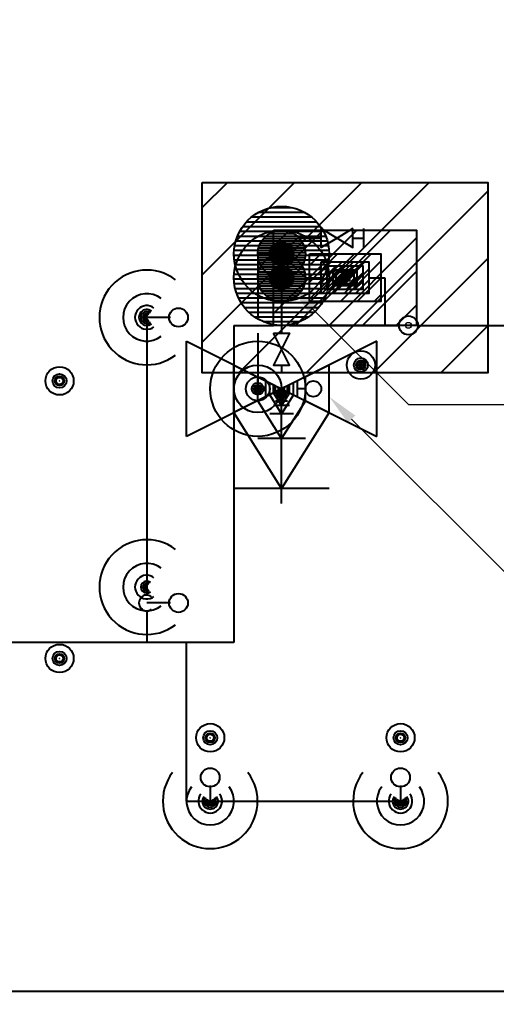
# Model space of a CAD drawing. Extents: x -22136 to 18501, y -126 to 776.
# Drawn here: x -580.2 to -339.6, y 211.7 to 702 of the extents above; entities that cross this region are included whole.
import ezdxf
from ezdxf import colors
from ezdxf.entities.mleader import LeaderData, LeaderLine
from ezdxf.math import Vec2, Vec3

# ---------------------------------------------------------------- set-up
doc = ezdxf.new("R2010")
doc.units = 0
doc.header["$LTSCALE"] = 48
doc.header["$MEASUREMENT"] = 0
for name, color, linetype in [('F-DRNP-N', 6, 'Continuous'), ('F-DRNP-N @ 1 (1)', 6, 'Continuous'), ('F-DRNP-N @ 1 (2)', 6, 'Continuous'), ('F-DRNP-N @ 12', 6, 'Continuous'), ('F-DRNP-N @ 128', 6, 'Continuous'), ('F-DRNP-N @ 16', 6, 'Continuous'), ('F-DRNP-N @ 192', 6, 'Continuous'), ('F-DRNP-N @ 2', 6, 'Continuous'), ('F-DRNP-N @ 24', 6, 'Continuous'), ('F-DRNP-N @ 384', 6, 'Continuous'), ('F-DRNP-N @ 4', 6, 'Continuous'), ('F-DRNP-N @ 48', 6, 'Continuous'), ('F-DRNP-N @ 64', 6, 'Continuous'), ('F-DRNP-N @ 768', 6, 'Continuous'), ('F-DRNP-N @ 8', 6, 'Continuous'), ('F-DRNP-N @ 96', 6, 'Continuous'), ('F-FP-N', 2, 'Continuous'), ('F-FP-N @ 1 (1)', 2, 'Continuous'), ('F-FP-N @ 1 (2)', 2, 'Continuous'), ('F-FP-N @ 12', 2, 'Continuous'), ('F-FP-N @ 128', 2, 'Continuous'), ('F-FP-N @ 16', 2, 'Continuous'), ('F-FP-N @ 192', 2, 'Continuous'), ('F-FP-N @ 2', 2, 'Continuous'), ('F-FP-N @ 24', 2, 'Continuous'), ('F-FP-N @ 384', 2, 'Continuous'), ('F-FP-N @ 4', 2, 'Continuous'), ('F-FP-N @ 48', 2, 'Continuous'), ('F-FP-N @ 64', 2, 'Continuous'), ('F-FP-N @ 768', 2, 'Continuous'), ('F-FP-N @ 8', 2, 'Continuous'), ('F-FP-N @ 96', 2, 'Continuous'), ('F-SPRK-HEAD-N', 2, 'Continuous'), ('F-SPRK-HEAD-N @ 1 (1)', 2, 'Continuous'), ('F-SPRK-HEAD-N @ 1 (2)', 2, 'Continuous'), ('F-SPRK-HEAD-N @ 128', 2, 'Continuous'), ('F-SPRK-HEAD-N @ 192', 2, 'Continuous'), ('F-SPRK-HEAD-N @ 48', 2, 'Continuous'), ('F-SPRK-HEAD-N @ 64', 2, 'Continuous'), ('F-SPRK-HEAD-N @ 96', 2, 'Continuous'), ('F-SPRN-N', 1, 'Continuous'), ('F-SPRN-N @ 1 (1)', 1, 'Continuous'), ('F-SPRN-N @ 1 (2)', 1, 'Continuous'), ('F-SPRN-N @ 12', 1, 'Continuous'), ('F-SPRN-N @ 128', 1, 'Continuous'), ('F-SPRN-N @ 16', 1, 'Continuous'), ('F-SPRN-N @ 192', 1, 'Continuous'), ('F-SPRN-N @ 2', 1, 'Continuous'), ('F-SPRN-N @ 24', 1, 'Continuous'), ('F-SPRN-N @ 384', 1, 'Continuous'), ('F-SPRN-N @ 4', 1, 'Continuous'), ('F-SPRN-N @ 48', 1, 'Continuous'), ('F-SPRN-N @ 64', 1, 'Continuous'), ('F-SPRN-N @ 768', 1, 'Continuous'), ('F-SPRN-N @ 8', 1, 'Continuous'), ('F-SPRN-N @ 96', 1, 'Continuous')]:
    doc.layers.add(name, color=color, linetype=linetype)
doc.layers.add('G-ANNO-TEXT', color=70, linetype='Continuous', lineweight=0)
doc.styles.add('Arial', font='arial.ttf')

# ---------------------------------------------------------------- blocks, each defined once
blk = doc.blocks.new('*U5')
blk.add_circle((0, 0), 0.03125)
blk = doc.blocks.new('*U642')
at = {"layer": 'F-FP-N @ 1 (1)'}
blk.add_blockref('*U5', (-448, 583.74), dxfattribs=at)
at = {"layer": 'F-FP-N @ 1 (2)'}
blk.add_blockref('*U5', (-448, 583.74), dxfattribs=at)
at = {"layer": 'F-FP-N @ 12', "xscale": 12, "yscale": 12, "zscale": 12}
blk.add_blockref('*U5', (-448, 583.74), dxfattribs=at)
at = {"layer": 'F-FP-N @ 128', "xscale": 128, "yscale": 128, "zscale": 128}
blk.add_blockref('*U5', (-448, 583.74), dxfattribs=at)
at = {"layer": 'F-FP-N @ 16', "xscale": 16, "yscale": 16, "zscale": 16}
blk.add_blockref('*U5', (-448, 583.74), dxfattribs=at)
at = {"layer": 'F-FP-N @ 192', "xscale": 192, "yscale": 192, "zscale": 192}
blk.add_blockref('*U5', (-448, 583.74), dxfattribs=at)
at = {"layer": 'F-FP-N @ 2', "xscale": 2, "yscale": 2, "zscale": 2}
blk.add_blockref('*U5', (-448, 583.74), dxfattribs=at)
at = {"layer": 'F-FP-N @ 24', "xscale": 24, "yscale": 24, "zscale": 24}
blk.add_blockref('*U5', (-448, 583.74), dxfattribs=at)
at = {"layer": 'F-FP-N @ 384', "xscale": 384, "yscale": 384, "zscale": 384}
blk.add_blockref('*U5', (-448, 583.74), dxfattribs=at)
at = {"layer": 'F-FP-N @ 4', "xscale": 4, "yscale": 4, "zscale": 4}
blk.add_blockref('*U5', (-448, 583.74), dxfattribs=at)
at = {"layer": 'F-FP-N @ 48', "xscale": 48, "yscale": 48, "zscale": 48}
blk.add_blockref('*U5', (-448, 583.74), dxfattribs=at)
at = {"layer": 'F-FP-N @ 64', "xscale": 64, "yscale": 64, "zscale": 64}
blk.add_blockref('*U5', (-448, 583.74), dxfattribs=at)
at = {"layer": 'F-FP-N @ 768', "xscale": 768, "yscale": 768, "zscale": 768}
blk.add_blockref('*U5', (-448, 583.74), dxfattribs=at)
at = {"layer": 'F-FP-N @ 8', "xscale": 8, "yscale": 8, "zscale": 8}
blk.add_blockref('*U5', (-448, 583.74), dxfattribs=at)
at = {"layer": 'F-FP-N @ 96', "xscale": 96, "yscale": 96, "zscale": 96}
blk.add_blockref('*U5', (-448, 583.74), dxfattribs=at)
blk = doc.blocks.new('*U643')
at = {"layer": 'F-DRNP-N @ 1 (1)'}
blk.add_blockref('*U5', (-448, 571.74), dxfattribs=at)
at = {"layer": 'F-DRNP-N @ 1 (2)'}
blk.add_blockref('*U5', (-448, 571.74), dxfattribs=at)
at = {"layer": 'F-DRNP-N @ 12', "xscale": 12, "yscale": 12, "zscale": 12}
blk.add_blockref('*U5', (-448, 571.74), dxfattribs=at)
at = {"layer": 'F-DRNP-N @ 128', "xscale": 128, "yscale": 128, "zscale": 128}
blk.add_blockref('*U5', (-448, 571.74), dxfattribs=at)
at = {"layer": 'F-DRNP-N @ 16', "xscale": 16, "yscale": 16, "zscale": 16}
blk.add_blockref('*U5', (-448, 571.74), dxfattribs=at)
at = {"layer": 'F-DRNP-N @ 192', "xscale": 192, "yscale": 192, "zscale": 192}
blk.add_blockref('*U5', (-448, 571.74), dxfattribs=at)
at = {"layer": 'F-DRNP-N @ 2', "xscale": 2, "yscale": 2, "zscale": 2}
blk.add_blockref('*U5', (-448, 571.74), dxfattribs=at)
at = {"layer": 'F-DRNP-N @ 24', "xscale": 24, "yscale": 24, "zscale": 24}
blk.add_blockref('*U5', (-448, 571.74), dxfattribs=at)
at = {"layer": 'F-DRNP-N @ 384', "xscale": 384, "yscale": 384, "zscale": 384}
blk.add_blockref('*U5', (-448, 571.74), dxfattribs=at)
at = {"layer": 'F-DRNP-N @ 4', "xscale": 4, "yscale": 4, "zscale": 4}
blk.add_blockref('*U5', (-448, 571.74), dxfattribs=at)
at = {"layer": 'F-DRNP-N @ 48', "xscale": 48, "yscale": 48, "zscale": 48}
blk.add_blockref('*U5', (-448, 571.74), dxfattribs=at)
at = {"layer": 'F-DRNP-N @ 64', "xscale": 64, "yscale": 64, "zscale": 64}
blk.add_blockref('*U5', (-448, 571.74), dxfattribs=at)
at = {"layer": 'F-DRNP-N @ 768', "xscale": 768, "yscale": 768, "zscale": 768}
blk.add_blockref('*U5', (-448, 571.74), dxfattribs=at)
at = {"layer": 'F-DRNP-N @ 8', "xscale": 8, "yscale": 8, "zscale": 8}
blk.add_blockref('*U5', (-448, 571.74), dxfattribs=at)
at = {"layer": 'F-DRNP-N @ 96', "xscale": 96, "yscale": 96, "zscale": 96}
blk.add_blockref('*U5', (-448, 571.74), dxfattribs=at)
blk = doc.blocks.new('*U7')
at = {"color": 0}
for p, q in [((0.1049, -0.0375), (0.1049, 0.0375)), ((0.0625, 0), (0.1049, 0))]:
    blk.add_line(p, q, dxfattribs=at)
for points in [[(-0.0625, 0.0375), (0, 0), (-0.0625, -0.0375)], [(0.0625, 0.0375), (0, 0), (0.0625, -0.0375)]]:
    blk.add_lwpolyline(points, close=True, dxfattribs=at)
blk = doc.blocks.new('*U8')
h = blk.add_hatch()
h.set_pattern_fill('ANSI31', color=256, scale=0.25)
h.set_pattern_definition([(45, (-0.016827, -0.005125), (-0.022097, 0.022097), [])])
h.paths.add_polyline_path([(0.09375, 0.0625), (-0.09375, 0.0625), (-0.09375, -0.0625), (0.09375, -0.0625)])
blk.add_lwpolyline([(-0.09375, 0.0625), (0.09375, 0.0625), (0.09375, -0.0625), (-0.09375, -0.0625)], close=True)
blk = doc.blocks.new('*U645')
at = {"layer": 'F-FP-N @ 1 (1)'}
blk.add_blockref('*U8', (-416, 571.74), dxfattribs=at)
at = {"layer": 'F-FP-N @ 1 (2)'}
blk.add_blockref('*U8', (-416, 571.74), dxfattribs=at)
at = {"layer": 'F-FP-N @ 12', "xscale": 12, "yscale": 12, "zscale": 12}
blk.add_blockref('*U8', (-416, 571.74), dxfattribs=at)
at = {"layer": 'F-FP-N @ 128', "xscale": 128, "yscale": 128, "zscale": 128}
blk.add_blockref('*U8', (-416, 571.74), dxfattribs=at)
at = {"layer": 'F-FP-N @ 16', "xscale": 16, "yscale": 16, "zscale": 16}
blk.add_blockref('*U8', (-416, 571.74), dxfattribs=at)
at = {"layer": 'F-FP-N @ 192', "xscale": 192, "yscale": 192, "zscale": 192}
blk.add_blockref('*U8', (-416, 571.74), dxfattribs=at)
at = {"layer": 'F-FP-N @ 2', "xscale": 2, "yscale": 2, "zscale": 2}
blk.add_blockref('*U8', (-416, 571.74), dxfattribs=at)
at = {"layer": 'F-FP-N @ 24', "xscale": 24, "yscale": 24, "zscale": 24}
blk.add_blockref('*U8', (-416, 571.74), dxfattribs=at)
at = {"layer": 'F-FP-N @ 384', "xscale": 384, "yscale": 384, "zscale": 384}
blk.add_blockref('*U8', (-416, 571.74), dxfattribs=at)
at = {"layer": 'F-FP-N @ 4', "xscale": 4, "yscale": 4, "zscale": 4}
blk.add_blockref('*U8', (-416, 571.74), dxfattribs=at)
at = {"layer": 'F-FP-N @ 48', "xscale": 48, "yscale": 48, "zscale": 48}
blk.add_blockref('*U8', (-416, 571.74), dxfattribs=at)
at = {"layer": 'F-FP-N @ 64', "xscale": 64, "yscale": 64, "zscale": 64}
blk.add_blockref('*U8', (-416, 571.74), dxfattribs=at)
at = {"layer": 'F-FP-N @ 768', "xscale": 768, "yscale": 768, "zscale": 768}
blk.add_blockref('*U8', (-416, 571.74), dxfattribs=at)
at = {"layer": 'F-FP-N @ 8', "xscale": 8, "yscale": 8, "zscale": 8}
blk.add_blockref('*U8', (-416, 571.74), dxfattribs=at)
at = {"layer": 'F-FP-N @ 96', "xscale": 96, "yscale": 96, "zscale": 96}
blk.add_blockref('*U8', (-416, 571.74), dxfattribs=at)
blk = doc.blocks.new('*U11')
h = blk.add_hatch()
h.set_pattern_fill('ANSI31', color=256, scale=0.025, angle=135)
edge = h.paths.add_edge_path()
edge.add_arc((0, 0), 0.03125, 0, 360)
blk.add_circle((0, 0), 0.03125)
blk = doc.blocks.new('*U646')
at = {"layer": 'F-FP-N @ 1 (1)'}
blk.add_blockref('*U11', (-448, 583.74), dxfattribs=at)
at = {"layer": 'F-FP-N @ 1 (2)'}
blk.add_blockref('*U11', (-448, 583.74), dxfattribs=at)
at = {"layer": 'F-FP-N @ 12', "xscale": 12, "yscale": 12, "zscale": 12}
blk.add_blockref('*U11', (-448, 583.74), dxfattribs=at)
at = {"layer": 'F-FP-N @ 128', "xscale": 128, "yscale": 128, "zscale": 128}
blk.add_blockref('*U11', (-448, 583.74), dxfattribs=at)
at = {"layer": 'F-FP-N @ 16', "xscale": 16, "yscale": 16, "zscale": 16}
blk.add_blockref('*U11', (-448, 583.74), dxfattribs=at)
at = {"layer": 'F-FP-N @ 192', "xscale": 192, "yscale": 192, "zscale": 192}
blk.add_blockref('*U11', (-448, 583.74), dxfattribs=at)
at = {"layer": 'F-FP-N @ 2', "xscale": 2, "yscale": 2, "zscale": 2}
blk.add_blockref('*U11', (-448, 583.74), dxfattribs=at)
at = {"layer": 'F-FP-N @ 24', "xscale": 24, "yscale": 24, "zscale": 24}
blk.add_blockref('*U11', (-448, 583.74), dxfattribs=at)
at = {"layer": 'F-FP-N @ 384', "xscale": 384, "yscale": 384, "zscale": 384}
blk.add_blockref('*U11', (-448, 583.74), dxfattribs=at)
at = {"layer": 'F-FP-N @ 4', "xscale": 4, "yscale": 4, "zscale": 4}
blk.add_blockref('*U11', (-448, 583.74), dxfattribs=at)
at = {"layer": 'F-FP-N @ 48', "xscale": 48, "yscale": 48, "zscale": 48}
blk.add_blockref('*U11', (-448, 583.74), dxfattribs=at)
at = {"layer": 'F-FP-N @ 64', "xscale": 64, "yscale": 64, "zscale": 64}
blk.add_blockref('*U11', (-448, 583.74), dxfattribs=at)
at = {"layer": 'F-FP-N @ 768', "xscale": 768, "yscale": 768, "zscale": 768}
blk.add_blockref('*U11', (-448, 583.74), dxfattribs=at)
at = {"layer": 'F-FP-N @ 8', "xscale": 8, "yscale": 8, "zscale": 8}
blk.add_blockref('*U11', (-448, 583.74), dxfattribs=at)
at = {"layer": 'F-FP-N @ 96', "xscale": 96, "yscale": 96, "zscale": 96}
blk.add_blockref('*U11', (-448, 583.74), dxfattribs=at)
blk = doc.blocks.new('*U647')
at = {"layer": 'F-DRNP-N @ 1 (1)'}
blk.add_blockref('*U11', (-448, 571.74), dxfattribs=at)
at = {"layer": 'F-DRNP-N @ 1 (2)'}
blk.add_blockref('*U11', (-448, 571.74), dxfattribs=at)
at = {"layer": 'F-DRNP-N @ 12', "xscale": 12, "yscale": 12, "zscale": 12}
blk.add_blockref('*U11', (-448, 571.74), dxfattribs=at)
at = {"layer": 'F-DRNP-N @ 128', "xscale": 128, "yscale": 128, "zscale": 128}
blk.add_blockref('*U11', (-448, 571.74), dxfattribs=at)
at = {"layer": 'F-DRNP-N @ 16', "xscale": 16, "yscale": 16, "zscale": 16}
blk.add_blockref('*U11', (-448, 571.74), dxfattribs=at)
at = {"layer": 'F-DRNP-N @ 192', "xscale": 192, "yscale": 192, "zscale": 192}
blk.add_blockref('*U11', (-448, 571.74), dxfattribs=at)
at = {"layer": 'F-DRNP-N @ 2', "xscale": 2, "yscale": 2, "zscale": 2}
blk.add_blockref('*U11', (-448, 571.74), dxfattribs=at)
at = {"layer": 'F-DRNP-N @ 24', "xscale": 24, "yscale": 24, "zscale": 24}
blk.add_blockref('*U11', (-448, 571.74), dxfattribs=at)
at = {"layer": 'F-DRNP-N @ 384', "xscale": 384, "yscale": 384, "zscale": 384}
blk.add_blockref('*U11', (-448, 571.74), dxfattribs=at)
at = {"layer": 'F-DRNP-N @ 4', "xscale": 4, "yscale": 4, "zscale": 4}
blk.add_blockref('*U11', (-448, 571.74), dxfattribs=at)
at = {"layer": 'F-DRNP-N @ 48', "xscale": 48, "yscale": 48, "zscale": 48}
blk.add_blockref('*U11', (-448, 571.74), dxfattribs=at)
at = {"layer": 'F-DRNP-N @ 64', "xscale": 64, "yscale": 64, "zscale": 64}
blk.add_blockref('*U11', (-448, 571.74), dxfattribs=at)
at = {"layer": 'F-DRNP-N @ 768', "xscale": 768, "yscale": 768, "zscale": 768}
blk.add_blockref('*U11', (-448, 571.74), dxfattribs=at)
at = {"layer": 'F-DRNP-N @ 8', "xscale": 8, "yscale": 8, "zscale": 8}
blk.add_blockref('*U11', (-448, 571.74), dxfattribs=at)
at = {"layer": 'F-DRNP-N @ 96', "xscale": 96, "yscale": 96, "zscale": 96}
blk.add_blockref('*U11', (-448, 571.74), dxfattribs=at)
blk = doc.blocks.new('*U14')
blk.add_circle((0, 0), 0.0371)
blk = doc.blocks.new('*U652')
at = {"layer": 'F-SPRK-HEAD-N @ 1 (1)'}
blk.add_blockref('*U14', (-484, 339.74), dxfattribs=at)
at = {"layer": 'F-SPRK-HEAD-N @ 1 (2)'}
blk.add_blockref('*U14', (-484, 339.74), dxfattribs=at)
at = {"layer": 'F-SPRK-HEAD-N @ 128', "xscale": 128, "yscale": 128, "zscale": 128}
blk.add_blockref('*U14', (-484, 319.74), dxfattribs=at)
at = {"layer": 'F-SPRK-HEAD-N @ 192', "xscale": 192, "yscale": 192, "zscale": 192}
blk.add_blockref('*U14', (-484, 339.74), dxfattribs=at)
at = {"layer": 'F-SPRK-HEAD-N @ 48', "xscale": 48, "yscale": 48, "zscale": 48}
blk.add_blockref('*U14', (-484, 339.74), dxfattribs=at)
at = {"layer": 'F-SPRK-HEAD-N @ 64', "xscale": 64, "yscale": 64, "zscale": 64}
blk.add_blockref('*U14', (-484, 339.74), dxfattribs=at)
at = {"layer": 'F-SPRK-HEAD-N @ 96', "xscale": 96, "yscale": 96, "zscale": 96}
blk.add_blockref('*U14', (-484, 339.74), dxfattribs=at)
blk = doc.blocks.new('*U653')
at = {"layer": 'F-SPRK-HEAD-N @ 1 (1)'}
blk.add_blockref('*U14', (-388, 339.74), dxfattribs=at)
at = {"layer": 'F-SPRK-HEAD-N @ 1 (2)'}
blk.add_blockref('*U14', (-388, 339.74), dxfattribs=at)
at = {"layer": 'F-SPRK-HEAD-N @ 128', "xscale": 128, "yscale": 128, "zscale": 128}
blk.add_blockref('*U14', (-388, 319.74), dxfattribs=at)
at = {"layer": 'F-SPRK-HEAD-N @ 192', "xscale": 192, "yscale": 192, "zscale": 192}
blk.add_blockref('*U14', (-388, 339.74), dxfattribs=at)
at = {"layer": 'F-SPRK-HEAD-N @ 48', "xscale": 48, "yscale": 48, "zscale": 48}
blk.add_blockref('*U14', (-388, 339.74), dxfattribs=at)
at = {"layer": 'F-SPRK-HEAD-N @ 64', "xscale": 64, "yscale": 64, "zscale": 64}
blk.add_blockref('*U14', (-388, 339.74), dxfattribs=at)
at = {"layer": 'F-SPRK-HEAD-N @ 96', "xscale": 96, "yscale": 96, "zscale": 96}
blk.add_blockref('*U14', (-388, 339.74), dxfattribs=at)
blk = doc.blocks.new('*U15')
at = {"linetype": 'Continuous'}
blk.add_arc((0, 0), 0.03112, 232.56697, 127.43303, dxfattribs=at)
blk = doc.blocks.new('*U658')
at = {"layer": 'F-SPRN-N @ 1 (1)', "rotation": 270}
blk.add_blockref('*U15', (-484, 307.74), dxfattribs=at)
at = {"layer": 'F-SPRN-N @ 1 (2)', "rotation": 270}
blk.add_blockref('*U15', (-484, 307.74), dxfattribs=at)
at = {"layer": 'F-SPRN-N @ 12', "xscale": 12, "yscale": 12, "zscale": 12, "rotation": 270}
blk.add_blockref('*U15', (-484, 307.74), dxfattribs=at)
at = {"layer": 'F-SPRN-N @ 128', "xscale": 128, "yscale": 128, "zscale": 128, "rotation": 270}
blk.add_blockref('*U15', (-484, 307.74), dxfattribs=at)
at = {"layer": 'F-SPRN-N @ 16', "xscale": 16, "yscale": 16, "zscale": 16, "rotation": 270}
blk.add_blockref('*U15', (-484, 307.74), dxfattribs=at)
at = {"layer": 'F-SPRN-N @ 192', "xscale": 192, "yscale": 192, "zscale": 192, "rotation": 270}
blk.add_blockref('*U15', (-484, 307.74), dxfattribs=at)
at = {"layer": 'F-SPRN-N @ 2', "xscale": 2, "yscale": 2, "zscale": 2, "rotation": 270}
blk.add_blockref('*U15', (-484, 307.74), dxfattribs=at)
at = {"layer": 'F-SPRN-N @ 24', "xscale": 24, "yscale": 24, "zscale": 24, "rotation": 270}
blk.add_blockref('*U15', (-484, 307.74), dxfattribs=at)
at = {"layer": 'F-SPRN-N @ 384', "xscale": 384, "yscale": 384, "zscale": 384, "rotation": 270}
blk.add_blockref('*U15', (-484, 307.74), dxfattribs=at)
at = {"layer": 'F-SPRN-N @ 4', "xscale": 4, "yscale": 4, "zscale": 4, "rotation": 270}
blk.add_blockref('*U15', (-484, 307.74), dxfattribs=at)
at = {"layer": 'F-SPRN-N @ 48', "xscale": 48, "yscale": 48, "zscale": 48, "rotation": 270}
blk.add_blockref('*U15', (-484, 307.74), dxfattribs=at)
at = {"layer": 'F-SPRN-N @ 64', "xscale": 64, "yscale": 64, "zscale": 64, "rotation": 270}
blk.add_blockref('*U15', (-484, 307.74), dxfattribs=at)
at = {"layer": 'F-SPRN-N @ 768', "xscale": 768, "yscale": 768, "zscale": 768, "rotation": 270}
blk.add_blockref('*U15', (-484, 307.74), dxfattribs=at)
at = {"layer": 'F-SPRN-N @ 8', "xscale": 8, "yscale": 8, "zscale": 8, "rotation": 270}
blk.add_blockref('*U15', (-484, 307.74), dxfattribs=at)
at = {"layer": 'F-SPRN-N @ 96', "xscale": 96, "yscale": 96, "zscale": 96, "rotation": 270}
blk.add_blockref('*U15', (-484, 307.74), dxfattribs=at)
blk = doc.blocks.new('*U659')
at = {"layer": 'F-SPRN-N @ 1 (1)', "rotation": 270}
blk.add_blockref('*U15', (-388, 307.74), dxfattribs=at)
at = {"layer": 'F-SPRN-N @ 1 (2)', "rotation": 270}
blk.add_blockref('*U15', (-388, 307.74), dxfattribs=at)
at = {"layer": 'F-SPRN-N @ 12', "xscale": 12, "yscale": 12, "zscale": 12, "rotation": 270}
blk.add_blockref('*U15', (-388, 307.74), dxfattribs=at)
at = {"layer": 'F-SPRN-N @ 128', "xscale": 128, "yscale": 128, "zscale": 128, "rotation": 270}
blk.add_blockref('*U15', (-388, 307.74), dxfattribs=at)
at = {"layer": 'F-SPRN-N @ 16', "xscale": 16, "yscale": 16, "zscale": 16, "rotation": 270}
blk.add_blockref('*U15', (-388, 307.74), dxfattribs=at)
at = {"layer": 'F-SPRN-N @ 192', "xscale": 192, "yscale": 192, "zscale": 192, "rotation": 270}
blk.add_blockref('*U15', (-388, 307.74), dxfattribs=at)
at = {"layer": 'F-SPRN-N @ 2', "xscale": 2, "yscale": 2, "zscale": 2, "rotation": 270}
blk.add_blockref('*U15', (-388, 307.74), dxfattribs=at)
at = {"layer": 'F-SPRN-N @ 24', "xscale": 24, "yscale": 24, "zscale": 24, "rotation": 270}
blk.add_blockref('*U15', (-388, 307.74), dxfattribs=at)
at = {"layer": 'F-SPRN-N @ 384', "xscale": 384, "yscale": 384, "zscale": 384, "rotation": 270}
blk.add_blockref('*U15', (-388, 307.74), dxfattribs=at)
at = {"layer": 'F-SPRN-N @ 4', "xscale": 4, "yscale": 4, "zscale": 4, "rotation": 270}
blk.add_blockref('*U15', (-388, 307.74), dxfattribs=at)
at = {"layer": 'F-SPRN-N @ 48', "xscale": 48, "yscale": 48, "zscale": 48, "rotation": 270}
blk.add_blockref('*U15', (-388, 307.74), dxfattribs=at)
at = {"layer": 'F-SPRN-N @ 64', "xscale": 64, "yscale": 64, "zscale": 64, "rotation": 270}
blk.add_blockref('*U15', (-388, 307.74), dxfattribs=at)
at = {"layer": 'F-SPRN-N @ 768', "xscale": 768, "yscale": 768, "zscale": 768, "rotation": 270}
blk.add_blockref('*U15', (-388, 307.74), dxfattribs=at)
at = {"layer": 'F-SPRN-N @ 8', "xscale": 8, "yscale": 8, "zscale": 8, "rotation": 270}
blk.add_blockref('*U15', (-388, 307.74), dxfattribs=at)
at = {"layer": 'F-SPRN-N @ 96', "xscale": 96, "yscale": 96, "zscale": 96, "rotation": 270}
blk.add_blockref('*U15', (-388, 307.74), dxfattribs=at)
blk = doc.blocks.new('*U21')
blk.add_circle((0, 0), 0.0371)
at = {"color": 7, "lineweight": 0}
blk.add_circle((0, 0), 0.0117, dxfattribs=at)
blk = doc.blocks.new('*U698')
at = {"layer": 'F-SPRK-HEAD-N @ 1 (1)'}
blk.add_blockref('*U21', (-408, 527.74), dxfattribs=at)
at = {"layer": 'F-SPRK-HEAD-N @ 1 (2)'}
blk.add_blockref('*U21', (-408, 527.74), dxfattribs=at)
at = {"layer": 'F-SPRK-HEAD-N @ 128', "xscale": 128, "yscale": 128, "zscale": 128}
blk.add_blockref('*U21', (-384, 547.74), dxfattribs=at)
at = {"layer": 'F-SPRK-HEAD-N @ 192', "xscale": 192, "yscale": 192, "zscale": 192}
blk.add_blockref('*U21', (-408, 527.74), dxfattribs=at)
at = {"layer": 'F-SPRK-HEAD-N @ 48', "xscale": 48, "yscale": 48, "zscale": 48}
blk.add_blockref('*U21', (-408, 527.74), dxfattribs=at)
at = {"layer": 'F-SPRK-HEAD-N @ 64', "xscale": 64, "yscale": 64, "zscale": 64}
blk.add_blockref('*U21', (-408, 527.74), dxfattribs=at)
at = {"layer": 'F-SPRK-HEAD-N @ 96', "xscale": 96, "yscale": 96, "zscale": 96}
blk.add_blockref('*U21', (-408, 527.74), dxfattribs=at)
blk = doc.blocks.new('*U734')
at = {"layer": 'F-FP-N @ 1 (1)'}
blk.add_blockref('*U5', (-460, 515.74), dxfattribs=at)
at = {"layer": 'F-FP-N @ 1 (2)'}
blk.add_blockref('*U5', (-460, 515.74), dxfattribs=at)
at = {"layer": 'F-FP-N @ 12', "xscale": 12, "yscale": 12, "zscale": 12}
blk.add_blockref('*U5', (-460, 515.74), dxfattribs=at)
at = {"layer": 'F-FP-N @ 128', "xscale": 128, "yscale": 128, "zscale": 128}
blk.add_blockref('*U5', (-432, 515.74), dxfattribs=at)
at = {"layer": 'F-FP-N @ 16', "xscale": 16, "yscale": 16, "zscale": 16}
blk.add_blockref('*U5', (-460, 515.74), dxfattribs=at)
at = {"layer": 'F-FP-N @ 192', "xscale": 192, "yscale": 192, "zscale": 192}
blk.add_blockref('*U5', (-460, 515.74), dxfattribs=at)
at = {"layer": 'F-FP-N @ 2', "xscale": 2, "yscale": 2, "zscale": 2}
blk.add_blockref('*U5', (-460, 515.74), dxfattribs=at)
at = {"layer": 'F-FP-N @ 24', "xscale": 24, "yscale": 24, "zscale": 24}
blk.add_blockref('*U5', (-460, 515.74), dxfattribs=at)
at = {"layer": 'F-FP-N @ 384', "xscale": 384, "yscale": 384, "zscale": 384}
blk.add_blockref('*U5', (-460, 515.74), dxfattribs=at)
at = {"layer": 'F-FP-N @ 4', "xscale": 4, "yscale": 4, "zscale": 4}
blk.add_blockref('*U5', (-460, 515.74), dxfattribs=at)
at = {"layer": 'F-FP-N @ 48', "xscale": 48, "yscale": 48, "zscale": 48}
blk.add_blockref('*U5', (-460, 515.74), dxfattribs=at)
at = {"layer": 'F-FP-N @ 64', "xscale": 64, "yscale": 64, "zscale": 64}
blk.add_blockref('*U5', (-460, 515.74), dxfattribs=at)
at = {"layer": 'F-FP-N @ 768', "xscale": 768, "yscale": 768, "zscale": 768}
blk.add_blockref('*U5', (-460, 515.74), dxfattribs=at)
at = {"layer": 'F-FP-N @ 8', "xscale": 8, "yscale": 8, "zscale": 8}
blk.add_blockref('*U5', (-460, 515.74), dxfattribs=at)
at = {"layer": 'F-FP-N @ 96', "xscale": 96, "yscale": 96, "zscale": 96}
blk.add_blockref('*U5', (-460, 515.74), dxfattribs=at)
blk = doc.blocks.new('*U38')
at = {"linetype": 'Continuous'}
blk.add_line((-0.0625, 0.03125), (-0.0625, -0.03125), dxfattribs=at)
blk.add_line((0.0625, 0.03125), (0.0625, -0.03125))
for points in [[(0, 0.07526), (0, 0)], [(-0.03125, 0.01562), (0, 0.06537), (0.03125, 0.01562)], [(-0.03125, 0.06537), (0.03125, 0.06537)], [(-0.0625, -0.03125), (0, 0), (-0.0625, 0.03125)], [(0.0625, -0.03125), (0, 0), (0.0625, 0.03125)]]:
    blk.add_lwpolyline(points)
blk = doc.blocks.new('*U736')
at = {"layer": 'F-FP-N @ 1 (1)', "rotation": 180}
blk.add_blockref('*U38', (-448, 515.74), dxfattribs=at)
at = {"layer": 'F-FP-N @ 1 (2)', "rotation": 180}
blk.add_blockref('*U38', (-448, 515.74), dxfattribs=at)
at = {"layer": 'F-FP-N @ 12', "xscale": 12, "yscale": 12, "zscale": 12, "rotation": 180}
blk.add_blockref('*U38', (-448, 515.74), dxfattribs=at)
at = {"layer": 'F-FP-N @ 128', "xscale": 128, "yscale": 128, "zscale": 128, "rotation": 180}
blk.add_blockref('*U38', (-448, 515.74), dxfattribs=at)
at = {"layer": 'F-FP-N @ 16', "xscale": 16, "yscale": 16, "zscale": 16, "rotation": 180}
blk.add_blockref('*U38', (-448, 515.74), dxfattribs=at)
at = {"layer": 'F-FP-N @ 192', "xscale": 192, "yscale": 192, "zscale": 192, "rotation": 180}
blk.add_blockref('*U38', (-448, 515.74), dxfattribs=at)
at = {"layer": 'F-FP-N @ 2', "xscale": 2, "yscale": 2, "zscale": 2, "rotation": 180}
blk.add_blockref('*U38', (-448, 515.74), dxfattribs=at)
at = {"layer": 'F-FP-N @ 24', "xscale": 24, "yscale": 24, "zscale": 24, "rotation": 180}
blk.add_blockref('*U38', (-448, 515.74), dxfattribs=at)
at = {"layer": 'F-FP-N @ 384', "xscale": 384, "yscale": 384, "zscale": 384, "rotation": 180}
blk.add_blockref('*U38', (-448, 515.74), dxfattribs=at)
at = {"layer": 'F-FP-N @ 4', "xscale": 4, "yscale": 4, "zscale": 4, "rotation": 180}
blk.add_blockref('*U38', (-448, 515.74), dxfattribs=at)
at = {"layer": 'F-FP-N @ 48', "xscale": 48, "yscale": 48, "zscale": 48, "rotation": 180}
blk.add_blockref('*U38', (-448, 515.74), dxfattribs=at)
at = {"layer": 'F-FP-N @ 64', "xscale": 64, "yscale": 64, "zscale": 64, "rotation": 180}
blk.add_blockref('*U38', (-448, 515.74), dxfattribs=at)
at = {"layer": 'F-FP-N @ 768', "xscale": 768, "yscale": 768, "zscale": 768, "rotation": 180}
blk.add_blockref('*U38', (-448, 515.74), dxfattribs=at)
at = {"layer": 'F-FP-N @ 8', "xscale": 8, "yscale": 8, "zscale": 8, "rotation": 180}
blk.add_blockref('*U38', (-448, 515.74), dxfattribs=at)
at = {"layer": 'F-FP-N @ 96', "xscale": 96, "yscale": 96, "zscale": 96, "rotation": 180}
blk.add_blockref('*U38', (-448, 515.74), dxfattribs=at)
blk = doc.blocks.new('PLMB BALL VALVES')
at = {"linetype": 'Continuous'}
blk.add_lwpolyline([(-0.0625, -0.03125), (-0.0625, 0.03125), (0.0625, -0.03125), (0.0625, 0.03125), (-0.0625, -0.03125)], dxfattribs=at)
blk = doc.blocks.new('*U737')
at = {"layer": 'F-SPRK-HEAD-N @ 1 (1)'}
blk.add_blockref('*U14', (-560, 379.74), dxfattribs=at)
at = {"layer": 'F-SPRK-HEAD-N @ 1 (2)'}
blk.add_blockref('*U14', (-560, 379.74), dxfattribs=at)
at = {"layer": 'F-SPRK-HEAD-N @ 128', "xscale": 128, "yscale": 128, "zscale": 128}
blk.add_blockref('*U14', (-500, 407.74), dxfattribs=at)
at = {"layer": 'F-SPRK-HEAD-N @ 192', "xscale": 192, "yscale": 192, "zscale": 192}
blk.add_blockref('*U14', (-560, 379.74), dxfattribs=at)
at = {"layer": 'F-SPRK-HEAD-N @ 48', "xscale": 48, "yscale": 48, "zscale": 48}
blk.add_blockref('*U14', (-560, 379.74), dxfattribs=at)
at = {"layer": 'F-SPRK-HEAD-N @ 64', "xscale": 64, "yscale": 64, "zscale": 64}
blk.add_blockref('*U14', (-560, 379.74), dxfattribs=at)
at = {"layer": 'F-SPRK-HEAD-N @ 96', "xscale": 96, "yscale": 96, "zscale": 96}
blk.add_blockref('*U14', (-560, 379.74), dxfattribs=at)
blk = doc.blocks.new('*U738')
at = {"layer": 'F-SPRK-HEAD-N @ 1 (1)'}
blk.add_blockref('*U14', (-560, 519.74), dxfattribs=at)
at = {"layer": 'F-SPRK-HEAD-N @ 1 (2)'}
blk.add_blockref('*U14', (-560, 519.74), dxfattribs=at)
at = {"layer": 'F-SPRK-HEAD-N @ 128', "xscale": 128, "yscale": 128, "zscale": 128}
blk.add_blockref('*U14', (-500, 551.74), dxfattribs=at)
at = {"layer": 'F-SPRK-HEAD-N @ 192', "xscale": 192, "yscale": 192, "zscale": 192}
blk.add_blockref('*U14', (-560, 519.74), dxfattribs=at)
at = {"layer": 'F-SPRK-HEAD-N @ 48', "xscale": 48, "yscale": 48, "zscale": 48}
blk.add_blockref('*U14', (-560, 519.74), dxfattribs=at)
at = {"layer": 'F-SPRK-HEAD-N @ 64', "xscale": 64, "yscale": 64, "zscale": 64}
blk.add_blockref('*U14', (-560, 519.74), dxfattribs=at)
at = {"layer": 'F-SPRK-HEAD-N @ 96', "xscale": 96, "yscale": 96, "zscale": 96}
blk.add_blockref('*U14', (-560, 519.74), dxfattribs=at)
blk = doc.blocks.new('*U741')
at = {"layer": 'F-SPRN-N @ 1 (1)', "rotation": 180}
blk.add_blockref('*U15', (-516, 551.74), dxfattribs=at)
at = {"layer": 'F-SPRN-N @ 1 (2)', "rotation": 180}
blk.add_blockref('*U15', (-516, 551.74), dxfattribs=at)
at = {"layer": 'F-SPRN-N @ 12', "xscale": 12, "yscale": 12, "zscale": 12, "rotation": 180}
blk.add_blockref('*U15', (-516, 551.74), dxfattribs=at)
at = {"layer": 'F-SPRN-N @ 128', "xscale": 128, "yscale": 128, "zscale": 128, "rotation": 180}
blk.add_blockref('*U15', (-516, 551.74), dxfattribs=at)
at = {"layer": 'F-SPRN-N @ 16', "xscale": 16, "yscale": 16, "zscale": 16, "rotation": 180}
blk.add_blockref('*U15', (-516, 551.74), dxfattribs=at)
at = {"layer": 'F-SPRN-N @ 192', "xscale": 192, "yscale": 192, "zscale": 192, "rotation": 180}
blk.add_blockref('*U15', (-516, 551.74), dxfattribs=at)
at = {"layer": 'F-SPRN-N @ 2', "xscale": 2, "yscale": 2, "zscale": 2, "rotation": 180}
blk.add_blockref('*U15', (-516, 551.74), dxfattribs=at)
at = {"layer": 'F-SPRN-N @ 24', "xscale": 24, "yscale": 24, "zscale": 24, "rotation": 180}
blk.add_blockref('*U15', (-516, 551.74), dxfattribs=at)
at = {"layer": 'F-SPRN-N @ 384', "xscale": 384, "yscale": 384, "zscale": 384, "rotation": 180}
blk.add_blockref('*U15', (-516, 551.74), dxfattribs=at)
at = {"layer": 'F-SPRN-N @ 4', "xscale": 4, "yscale": 4, "zscale": 4, "rotation": 180}
blk.add_blockref('*U15', (-516, 551.74), dxfattribs=at)
at = {"layer": 'F-SPRN-N @ 48', "xscale": 48, "yscale": 48, "zscale": 48, "rotation": 180}
blk.add_blockref('*U15', (-516, 551.74), dxfattribs=at)
at = {"layer": 'F-SPRN-N @ 64', "xscale": 64, "yscale": 64, "zscale": 64, "rotation": 180}
blk.add_blockref('*U15', (-516, 551.74), dxfattribs=at)
at = {"layer": 'F-SPRN-N @ 768', "xscale": 768, "yscale": 768, "zscale": 768, "rotation": 180}
blk.add_blockref('*U15', (-516, 551.74), dxfattribs=at)
at = {"layer": 'F-SPRN-N @ 8', "xscale": 8, "yscale": 8, "zscale": 8, "rotation": 180}
blk.add_blockref('*U15', (-516, 551.74), dxfattribs=at)
at = {"layer": 'F-SPRN-N @ 96', "xscale": 96, "yscale": 96, "zscale": 96, "rotation": 180}
blk.add_blockref('*U15', (-516, 551.74), dxfattribs=at)
blk = doc.blocks.new('*U742')
at = {"layer": 'F-SPRN-N @ 1 (1)', "rotation": 180}
blk.add_blockref('*U15', (-516, 415.74), dxfattribs=at)
at = {"layer": 'F-SPRN-N @ 1 (2)', "rotation": 180}
blk.add_blockref('*U15', (-516, 415.74), dxfattribs=at)
at = {"layer": 'F-SPRN-N @ 12', "xscale": 12, "yscale": 12, "zscale": 12, "rotation": 180}
blk.add_blockref('*U15', (-516, 415.74), dxfattribs=at)
at = {"layer": 'F-SPRN-N @ 128', "xscale": 128, "yscale": 128, "zscale": 128, "rotation": 180}
blk.add_blockref('*U15', (-516, 407.74), dxfattribs=at)
at = {"layer": 'F-SPRN-N @ 16', "xscale": 16, "yscale": 16, "zscale": 16, "rotation": 180}
blk.add_blockref('*U15', (-516, 415.74), dxfattribs=at)
at = {"layer": 'F-SPRN-N @ 192', "xscale": 192, "yscale": 192, "zscale": 192, "rotation": 180}
blk.add_blockref('*U15', (-516, 415.74), dxfattribs=at)
at = {"layer": 'F-SPRN-N @ 2', "xscale": 2, "yscale": 2, "zscale": 2, "rotation": 180}
blk.add_blockref('*U15', (-516, 415.74), dxfattribs=at)
at = {"layer": 'F-SPRN-N @ 24', "xscale": 24, "yscale": 24, "zscale": 24, "rotation": 180}
blk.add_blockref('*U15', (-516, 415.74), dxfattribs=at)
at = {"layer": 'F-SPRN-N @ 384', "xscale": 384, "yscale": 384, "zscale": 384, "rotation": 180}
blk.add_blockref('*U15', (-516, 415.74), dxfattribs=at)
at = {"layer": 'F-SPRN-N @ 4', "xscale": 4, "yscale": 4, "zscale": 4, "rotation": 180}
blk.add_blockref('*U15', (-516, 415.74), dxfattribs=at)
at = {"layer": 'F-SPRN-N @ 48', "xscale": 48, "yscale": 48, "zscale": 48, "rotation": 180}
blk.add_blockref('*U15', (-516, 415.74), dxfattribs=at)
at = {"layer": 'F-SPRN-N @ 64', "xscale": 64, "yscale": 64, "zscale": 64, "rotation": 180}
blk.add_blockref('*U15', (-516, 415.74), dxfattribs=at)
at = {"layer": 'F-SPRN-N @ 768', "xscale": 768, "yscale": 768, "zscale": 768, "rotation": 180}
blk.add_blockref('*U15', (-516, 415.74), dxfattribs=at)
at = {"layer": 'F-SPRN-N @ 8', "xscale": 8, "yscale": 8, "zscale": 8, "rotation": 180}
blk.add_blockref('*U15', (-516, 415.74), dxfattribs=at)
at = {"layer": 'F-SPRN-N @ 96', "xscale": 96, "yscale": 96, "zscale": 96, "rotation": 180}
blk.add_blockref('*U15', (-516, 415.74), dxfattribs=at)

msp = doc.modelspace()

# ---------------------------------------------------------------- linework, layer by layer
at = {"layer": 'F-DRNP-N'}
for p, q in [((-448, 567.74), (-448, 543.74)), ((-448, 527.74), (-448, 523.74)), ((-448, 523.74), (-460, 523.74))]:
    msp.add_line(p, q, dxfattribs=at)
at = {"layer": 'F-FP-N'}
for p, q in [((-444, 587.74), (-440, 591.74)), ((-440, 591.74), (-428, 591.74)), ((-452, 583.74), (-460, 583.74)), ((-460, 583.74), (-460, 551.74)), ((-444, 579.74), (-436, 571.74)), ((-436, 571.74), (-428, 571.74)), ((-460, 543.74), (-460, 515.74)), ((-456, 515.74), (-460, 515.74)), ((-436, 515.74), (-440, 515.74))]:
    msp.add_line(p, q, dxfattribs=at)
at = {"layer": 'F-SPRN-N'}
for p, q in [((-404, 571.74), (-396, 571.74)), ((-396, 571.74), (-396, 547.74)), ((-504, 551.74), (-516, 551.74)), ((-516, 547.74), (-516, 411.74)), ((-472, 547.74), (-452, 547.74)), ((-472, 547.74), (-472, 387.74)), ((-444, 547.74), (-388.75, 547.74)), ((-379.25, 547.74), (-288, 547.74)), ((-504, 407.74), (-516, 407.74)), ((-516, 403.74), (-516, 387.74)), ((-472, 387.74), (-677.92, 387.74)), ((-496, 307.74), (-496, 387.74)), ((-484, 315.74), (-484, 307.74)), ((-388, 315.74), (-388, 307.74)), ((-496, 307.74), (-488, 307.74)), ((-480, 307.74), (-392, 307.74)), ((-212, 211.74), (-677.92, 211.74))]:
    msp.add_line(p, q, dxfattribs=at)

# ---------------------------------------------------------------- block references
at = {"layer": 'F-DRNP-N'}
for name in ['*U647', '*U643']:
    msp.add_blockref(name, (0, 0), dxfattribs=at)
at = {"layer": 'F-DRNP-N @ 128', "xscale": 128, "yscale": 128, "zscale": 128, "rotation": 270}
msp.add_blockref('PLMB BALL VALVES', (-448, 535.74), dxfattribs=at)
at = {"layer": 'F-FP-N'}
for name in ['*U645', '*U646', '*U642', '*U736', '*U734']:
    msp.add_blockref(name, (0, 0), dxfattribs=at)
at = {"layer": 'F-FP-N @ 128', "xscale": 128, "yscale": 128, "zscale": 128}
msp.add_blockref('*U7', (-420, 591.74), dxfattribs=at)
at = {"layer": 'F-SPRK-HEAD-N'}
for name in ['*U738', '*U698', '*U737', '*U652', '*U653']:
    msp.add_blockref(name, (0, 0), dxfattribs=at)
at = {"layer": 'F-SPRN-N'}
for name in ['*U741', '*U742', '*U658', '*U659']:
    msp.add_blockref(name, (0, 0), dxfattribs=at)

# ---------------------------------------------------------------- leaders
at = {"layer": 'G-ANNO-TEXT'}
ml = msp.add_multileader_mtext('Standard', dxfattribs=at)
ml.set_content('LINEN CHUTE SPR RISER ', color=256, style='Arial')
ml.set_leader_properties(color=256, linetype='ByLayer', lineweight=-1)
ml.build(insert=Vec2(0, 0))
ml.multileader.update_dxf_attribs({"has_dogleg": 0, "dogleg_length": 0.125, "arrow_head_size": 16, "scale": 128})
ctx = ml.context
ctx.base_point, ctx.scale, ctx.char_height, ctx.arrow_head_size, ctx.landing_gap_size, ctx.plane_origin = Vec3(-1952, 695.74), 128, 12, 16, 4, Vec3(-1964, 491.74)
notes = []
notes.append((ctx, [(0, (1, 1, 0), (-1968, 695.74), (1, 0), 16, [(0, [(-1964, 491.74), (-1956, 695.74)], 0, [])])]))
ctx.mtext.insert, ctx.mtext.width, ctx.mtext.flow_direction = Vec3(-1948, 701.85), 53.0863, 5
ml = msp.add_multileader_mtext('Standard', dxfattribs=at)
ml.set_content('\\A1;3"DR DN\\P6"FP DN\\P2{\\H0.8x;\\S1#2;\\H1.25x;"FDC}\\PFCVS', color=256, style='Arial')
ml.set_leader_properties(color=256, linetype='ByLayer', lineweight=-1)
ml.build(insert=Vec2(0, 0))
ml.multileader.update_dxf_attribs({"has_dogleg": 0, "dogleg_length": 0.125, "arrow_head_size": 16, "scale": 128})
ctx = ml.context
ctx.base_point, ctx.scale, ctx.char_height, ctx.arrow_head_size, ctx.landing_gap_size, ctx.plane_origin = Vec3(140, 507.74), 128, 12, 16, 4, Vec3(-252, 663.74)
notes.append((ctx, [(0, (1, 1, 0), (124, 507.74), (1, 0), 16, [(0, [(-444, 567.74), (-384, 507.74)], 0, [])])]))
ctx.mtext.insert, ctx.mtext.flow_direction = Vec3(144, 513.85), 5
ml = msp.add_multileader_mtext('Standard', dxfattribs=at)
ml.set_content('4"SP-UP TO ROOF MANIFOLD', color=256, style='Arial')
ml.set_leader_properties(color=256, linetype='ByLayer', lineweight=-1)
ml.build(insert=Vec2(0, 0))
ml.multileader.update_dxf_attribs({"has_dogleg": 0, "dogleg_length": 0.125, "arrow_head_size": 16, "scale": 128})
ctx = ml.context
ctx.base_point, ctx.scale, ctx.char_height, ctx.arrow_head_size, ctx.landing_gap_size, ctx.plane_origin = Vec3(140, 411.74), 128, 12, 16, 4, Vec3(-424, 511.74)
notes.append((ctx, [(0, (1, 1, 0), (124, 411.74), (1, 0), 16, [(0, [(-424, 511.74), (-324, 411.74)], 0, [])])]))
ctx.mtext.insert, ctx.mtext.width, ctx.mtext.flow_direction = Vec3(144, 417.85), 143.4133, 5
for ctx, leaders in notes:
    for number, flags, end, landing, length, lines in leaders:
        leader = LeaderData()
        leader.index, (leader.has_last_leader_line, leader.has_dogleg_vector, leader.attachment_direction) = number, flags
        leader.last_leader_point, leader.dogleg_vector, leader.dogleg_length = Vec3(end), Vec3(landing), length
        for number, points, colour, breaks in lines:
            line = LeaderLine()
            line.index, line.vertices, line.color, line.breaks = number, Vec3.list(points), colors.encode_raw_color(colour), breaks
            leader.lines.append(line)
        ctx.leaders.append(leader)

doc.saveas('drawing.dxf')
